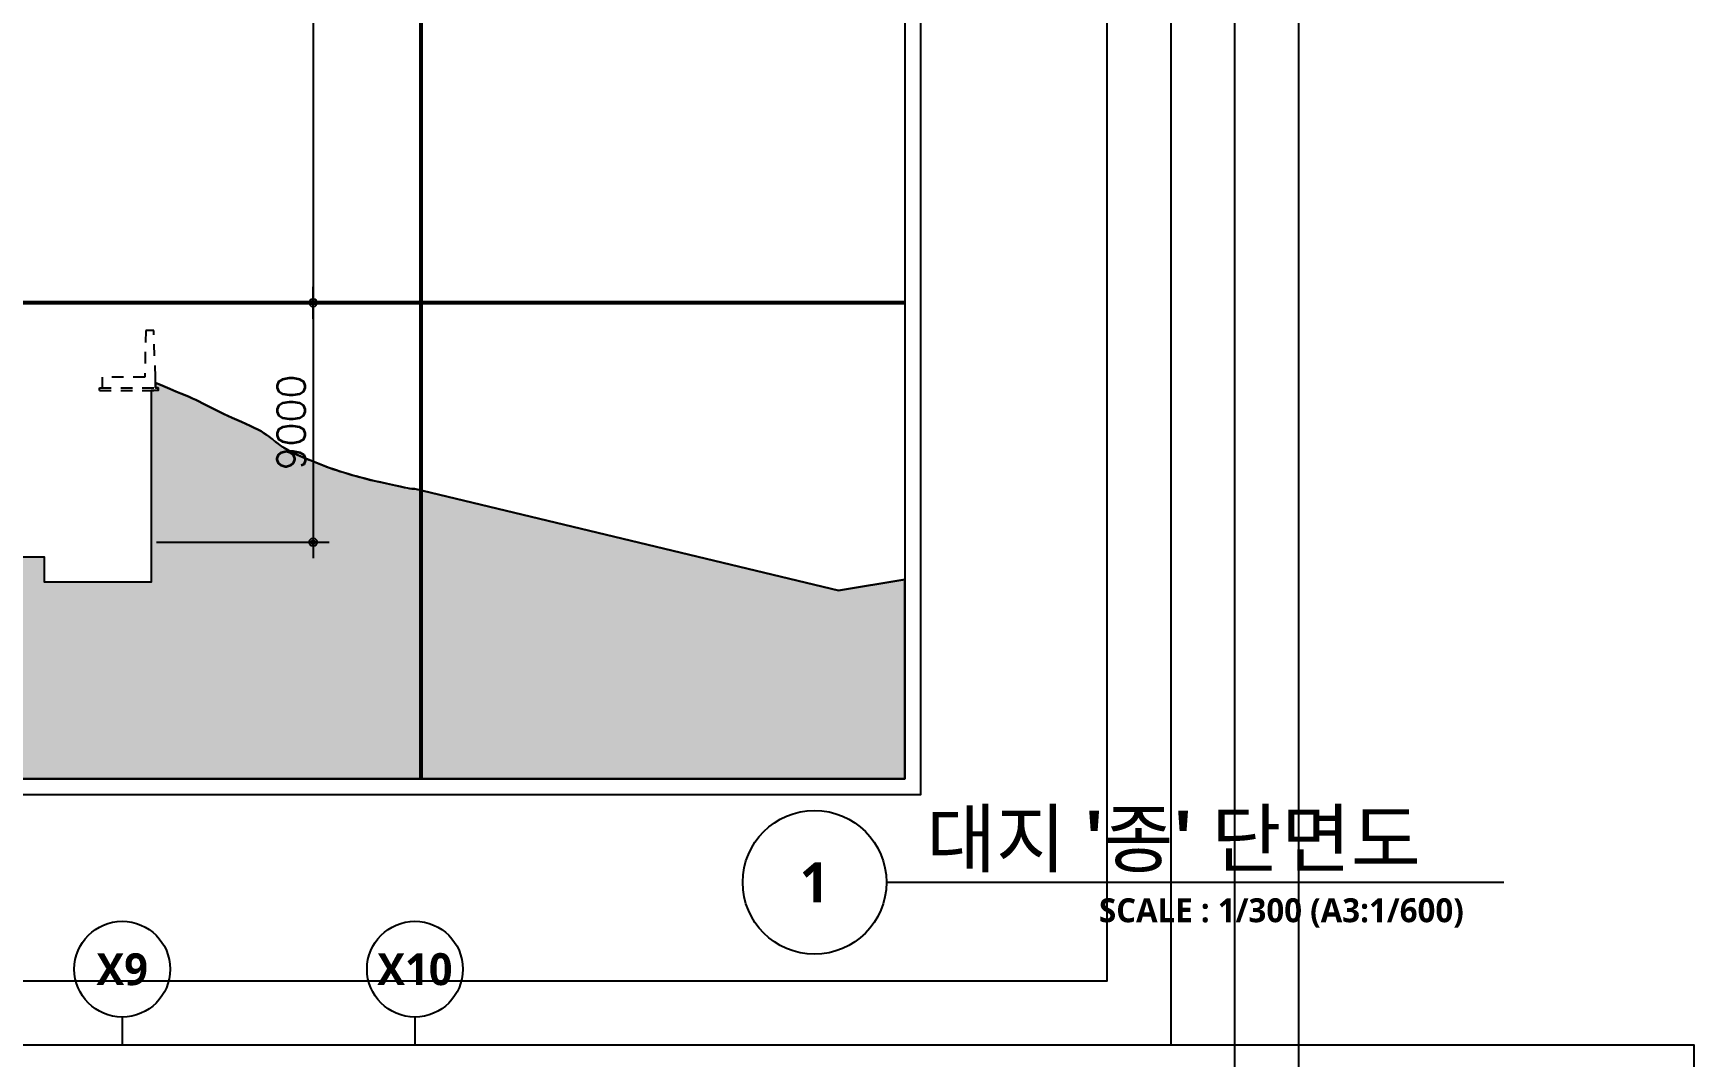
# Model space of a CAD drawing. Header units: millimetres. Extents: x 8456 to 190005487, y 619 to 455456909.
# Drawn here: x 160238 to 222644, y 84276 to 122747 of the extents above; entities that cross this region are included whole.
import ezdxf
from ezdxf.enums import TextEntityAlignment as Align

# ---------------------------------------------------------------- set-up
doc = ezdxf.new("R2010")
doc.units = ezdxf.units.MM
doc.header["$LTSCALE"] = 400
doc.header["$MEASUREMENT"] = 0
doc.header["$PDSIZE"] = -10
doc.linetypes.add('HID', pattern=[2, 1.1, -0.9])
doc.layers.get('0').update_dxf_attribs({"linetype": 'CONTINUOUS'})
doc.layers.get('Defpoints').update_dxf_attribs({"color": 153, "linetype": 'CONTINUOUS'})
for name, color, linetype in [('A-ANNO-TITL', 7, 'CONTINUOUS'), ('AA-XXXX-TXT1', 2, 'CONTINUOUS'), ('elev', 8, 'CONTINUOUS'), ('HID', 3, 'HID'), ('X-SEC-종$0$A-ST-AXIS-BUB', 7, 'CONTINUOUS')]:
    doc.layers.add(name, color=color, linetype=linetype)
doc.layers.add('Defpoint', color=161, linetype='CONTINUOUS', plot=False)
doc.styles.add('SH_대대리576', font='')
doc.styles.get("Standard").update_dxf_attribs({"font": 'SIMPLEX.shx'})
doc.styles.get('SH_대대리576').set_extended_font_data('NanumGothic', bold=True)
doc.dimstyles.new('SHP 600', dxfattribs={"dimscale": 300, "dimtxt": 3.5, "dimasz": 1, "dimexe": 2, "dimexo": 2, "dimgap": 1, "dimtad": 1, "dimdec": 0, "dimzin": 0, "dimdsep": 46, "dimtxsty": 'Standard', "dimblk": 'DIMDOT', "dimcen": 0.09, "dimclrt": 3, "dimadec": 0, "dimazin": 1, "dimtfac": 1, "dimtdec": 0, "dimtix": 1, "dimtmove": 2, "dimatfit": 0, "dimldrblk": 'DIMDOT', "dimfxl": 1, "dimtfillclr": 3, "dimtolj": 1, "dimtzin": 0, "dimarcsym": 0})

# ---------------------------------------------------------------- blocks, each defined once
blk = doc.blocks.new('X-SEC-종$0$A-ST-AXIS-BUB-1')
at = {"layer": 'X-SEC-종$0$A-ST-AXIS-BUB'}
blk.add_line((0, 350), (0, 0), dxfattribs=at)
blk.add_circle((0, 950), 600, dxfattribs=at)
blk = doc.blocks.new('DIMDOT')
at = {"color": 0}
blk.add_line((-2, 0), (2, 0), dxfattribs=at)
for radius in [0.5, 0.25]:
    blk.add_circle((0, 0), radius, dxfattribs=at)
blk = doc.blocks.new('*D108')
at = {"color": 0, "lineweight": -2}
for p, q in [((164733, 144217), (171359, 144217)), ((170759, 143917), (170759, 112917)), ((165160, 112617), (171359, 112617))]:
    blk.add_line(p, q, dxfattribs=at)
at = {"layer": 'Defpoints', "color": 0}
for p in [(164133, 144217), (164560, 112617), (170759, 112617)]:
    blk.add_point(p, dxfattribs=at)
at = {"color": 0, "linetype": 'ByBlock', "lineweight": -2, "xscale": 300, "yscale": 300, "zscale": 300}
for p, rotation in [((170759, 144217), 90), ((170759, 112617), 270)]:
    blk.add_blockref('DIMDOT', p, dxfattribs=dict(at, rotation=rotation))
at = {"color": 3, "insert": (169933, 128417), "char_height": 1050, "attachment_point": 5, "rotation": 90}
blk.add_mtext('\\A1;31600', dxfattribs=at)
blk = doc.blocks.new('*D109')
at = {"color": 0, "lineweight": -2}
for p, q in [((164746, 112617), (171359, 112617)), ((170759, 112317), (170759, 103917)), ((164868, 103617), (171359, 103617))]:
    blk.add_line(p, q, dxfattribs=at)
at = {"layer": 'Defpoints', "color": 0}
for p in [(164146, 112617), (164268, 103617), (170759, 103617)]:
    blk.add_point(p, dxfattribs=at)
at = {"color": 0, "linetype": 'ByBlock', "lineweight": -2, "xscale": 300, "yscale": 300, "zscale": 300}
for p, rotation in [((170759, 112617), 90), ((170759, 103617), 270)]:
    blk.add_blockref('DIMDOT', p, dxfattribs=dict(at, rotation=rotation))
at = {"color": 3, "insert": (169933, 108117), "char_height": 1050, "attachment_point": 5, "rotation": 90}
blk.add_mtext('\\A1;9000', dxfattribs=at)
blk = doc.blocks.new('*U116')
at = {"layer": 'A-ANNO-TITL'}
blk.add_line((0, 0), (3867, 0), dxfattribs=at)
blk.add_circle((-450, 0), 450, dxfattribs=at)
at = {"layer": 'AA-XXXX-TXT1', "style": 'SH_대대리576'}
blk.add_attdef('DWG.TITLE', (250, 100), '', height=350, dxfattribs=at)
at = {"layer": 'AA-XXXX-TXT1', "color": 7, "style": 'SH_대대리576'}
blk.add_attdef('NO1', text='', height=300, dxfattribs=at).set_placement((-450, 0), align=Align.MIDDLE)
at = {"layer": 'AA-XXXX-TXT1', "style": 'SH_대대리576'}
blk.add_attdef('SCALE', text='', height=150, dxfattribs=at).set_placement((3617, -100), align=Align.TOP_RIGHT)

msp = doc.modelspace()

# ---------------------------------------------------------------- hatches: boundary and pattern name
at = {"layer": 'elev', "transparency": 33554687}
h = msp.add_hatch(color=256, dxfattribs=at)
h.dxf.hatch_style = 1
h.paths.add_polyline_path([(79067.9, 113567.4), (79067.9, 120067.4), (79067.9, 121367.4), (79067.9, 121517.4), (39467.9, 121517.4), (39467.9, 94717.4), (192988.5, 94717.4), (192988.5, 102214.9), (190496.2, 101799), (174580.7, 105622.8), (174450, 105626.1), (174243.6, 105661.9), (174037.9, 105704.6), (173854.9, 105745.3), (173740.7, 105770.9), (173626.2, 105796.4), (173512.3, 105821.3), (173301.4, 105866.9), (173097, 105911.9), (172853.6, 105968.9), (172657.9, 106018.9), (172516.1, 106056.7), (172369.3, 106097.5), (172219.6, 106140.5), (172069, 106185.2), (171844.1, 106254), (171562.6, 106345.6), (171320.7, 106430.2), (171107.3, 106510.5), (170921.7, 106584.1), (170671.3, 106686.2), (170509, 106752), (170308.6, 106834.2), (170107.5, 106923.8), (169941.4, 107005.3), (169776.6, 107095.7), (169617.8, 107192.8), (169467.3, 107295.1), (169340.5, 107391.3), (169227.8, 107483.6), (169083.9, 107597.9), (169001.9, 107657.7), (168909.7, 107719.7), (168804.6, 107784), (168684.1, 107851.1), (168546.4, 107920.9), (168394.4, 107993.1), (168231.6, 108067.1), (168061.8, 108142.3), (167888.7, 108218), (167603.2, 108343.2), (167386, 108442.9), (167235.5, 108515.2), (167094.6, 108585.7), (166961.6, 108654.2), (166834.7, 108720.8), (166712.1, 108785.2), (166592.1, 108847.6), (166472.9, 108907.7), (166352.7, 108965.5), (166229, 109021.6), (166097, 109078.4), (165950.7, 109139.4), (165784.6, 109207.6), (165592.8, 109286.3), (165369.8, 109378.7), (165109.8, 109488), (164830.9, 109607.2), (164830.9, 109417.4), (164930.9, 109417.4), (164930.9, 109317.4), (164667.8, 109317.4), (164667.8, 105717.4), (164667.8, 105517.4), (164667.8, 104317.4), (164667.8, 103417.4), (164667.8, 103117.4), (164667.8, 102217.4), (164667.8, 102117.4), (160667.8, 102117.4), (160667.8, 103057.4), (123467.9, 103057.4), (123567.9, 103117.4), (123567.9, 103807.4), (94717.8, 103807.4), (94717.8, 101867.4), (79067.9, 101867.4), (79067.9, 103867.4), (79067.9, 112267.4)])

# ---------------------------------------------------------------- linework, layer by layer
for points in [[(55269, 121617.4), (39467.9, 121617.4), (39467.9, 94717.4), (174814.8, 94717.4)], [(164807.1, 109617.4), (165109.8, 109488), (165369.8, 109378.7), (165592.8, 109286.3), (165784.6, 109207.6), (165950.7, 109139.4), (166097, 109078.4), (166229, 109021.6), (166352.7, 108965.5), (166472.9, 108907.7), (166592.1, 108847.6), (166712.1, 108785.2), (166834.7, 108720.8), (166961.6, 108654.2), (167094.6, 108585.7), (167235.5, 108515.2), (167386, 108442.9), (167547.1, 108369), (167715.9, 108293.8), (167888.7, 108218), (168061.8, 108142.3), (168231.6, 108067.1), (168394.4, 107993.1), (168546.4, 107920.9), (168684.1, 107851.1), (168804.6, 107784), (168909.7, 107719.7), (169001.9, 107657.7), (169083.9, 107597.9), (169158.3, 107540), (169227.8, 107483.6), (169295, 107428.6), (169362.5, 107374.7), (169432.4, 107321.6), (169505.1, 107269.4), (169580.2, 107218.3), (169657.6, 107168.5), (169736.9, 107120), (169817.9, 107073), (169900.4, 107027.7), (169984.2, 106984.3), (170068.9, 106942.7), (170154.6, 106902.8), (170241, 106864.3), (170328.1, 106826.9), (170415.8, 106790.2), (170504, 106754.1), (170592.6, 106718.1), (170681.5, 106682.1), (170770.8, 106645.6), (170861.5, 106608.7), (170954.7, 106571), (171051.7, 106532.5), (171153.6, 106493.1), (171261.6, 106452.4), (171376.9, 106410.6), (171500.6, 106367.2), (171633.5, 106322.5), (171773.9, 106276.8), (171919.8, 106230.8), (172069, 106185.2), (172219.6, 106140.5), (172369.3, 106097.5), (172516.1, 106056.7), (172657.9, 106018.9), (172793.2, 105984.3), (172922.3, 105952.8), (173046.4, 105923.7), (173166.5, 105896.6), (173283.5, 105870.8), (173398.4, 105845.9), (173512.3, 105821.3), (173626.2, 105796.4), (173740.7, 105770.9), (173854.9, 105745.3), (173967.7, 105720.2), (174077.8, 105696.3), (174184, 105674.3), (174285.1, 105654.7), (174379.7, 105638.3), (174466.8, 105625.7), (174580.7, 105622.8), (190496.2, 101799)], [(190496.2, 101799), (192988.5, 102214.9)]]:
    msp.add_lwpolyline(points)
at = {"layer": 'Defpoint'}
for points in [[(24667.9, 165017.4), (207788.5, 165017.4), (207788.5, 79917.4), (24667.9, 79917.4)], [(27067.9, 162617.4), (205388.5, 162617.4), (205388.5, 82317.4), (27067.9, 82317.4)], [(29467.9, 160217.4), (202988.5, 160217.4), (202988.5, 84717.4), (29467.9, 84717.4)], [(31867.9, 157817.4), (200588.5, 157817.4), (200588.5, 87117.4), (31867.9, 87117.4)], [(38867.9, 150817.4), (193588.5, 150817.4), (193588.5, 94117.4), (38867.9, 94117.4)], [(39467.9, 150217.4), (192988.5, 150217.4), (192988.5, 94717.4), (39467.9, 94717.4)], [(19497.9, 84719.3), (222644.4, 84719.3), (222644.4, 619.3), (19497.9, 619.3)]]:
    msp.add_lwpolyline(points, close=True, dxfattribs=at)
at = {"layer": 'elev'}
msp.add_lwpolyline([(39467.9, 94717.4), (192988.5, 94717.4), (192988.5, 102214.9), (190496.2, 101799), (174580.7, 105622.8), (174450, 105626.1), (174243.6, 105661.9), (174037.9, 105704.6), (173854.9, 105745.3), (173740.7, 105770.9), (173626.2, 105796.4), (173512.3, 105821.3), (173301.4, 105866.9), (173097, 105911.9), (172853.6, 105968.9), (172657.9, 106018.9), (172516.1, 106056.7), (172369.3, 106097.5), (172219.6, 106140.5), (172069, 106185.2), (171844.1, 106254), (171562.6, 106345.6), (171320.7, 106430.2), (171107.3, 106510.5), (170921.7, 106584.1), (170671.3, 106686.2), (170509, 106752), (170308.6, 106834.2), (170107.5, 106923.8), (169941.4, 107005.3), (169776.6, 107095.7), (169617.8, 107192.8), (169467.3, 107295.1), (169340.5, 107391.3), (169227.8, 107483.6), (169083.9, 107597.9), (169001.9, 107657.7), (168909.7, 107719.7), (168804.6, 107784), (168684.1, 107851.1), (168546.4, 107920.9), (168394.4, 107993.1), (168231.6, 108067.1), (168061.8, 108142.3), (167888.7, 108218), (167603.2, 108343.2), (167386, 108442.9), (167235.5, 108515.2), (167094.6, 108585.7), (166961.6, 108654.2), (166834.7, 108720.8), (166712.1, 108785.2), (166592.1, 108847.6), (166472.9, 108907.7), (166352.7, 108965.5), (166229, 109021.6), (166097, 109078.4), (165950.7, 109139.4), (165784.6, 109207.6), (165592.8, 109286.3), (165369.8, 109378.7), (165109.8, 109488), (164830.9, 109607.2), (164830.9, 109417.4), (164930.9, 109417.4), (164930.9, 109317.4), (164667.8, 109317.4), (164667.8, 105717.4), (164667.8, 105517.4), (164667.8, 104317.4), (164667.8, 103417.4), (164667.8, 103117.4), (164667.8, 102217.4), (164667.8, 102117.4), (160667.8, 102117.4), (160667.8, 103057.4), (123467.9, 103057.4)], dxfattribs=at)
at = {"layer": 'HID', "const_width": 150}
for points in [[(174814.8, 162617.4), (174814.8, 94717.4)], [(192988.5, 112617.4), (39467.9, 112617.4)]]:
    msp.add_lwpolyline(points, dxfattribs=at)
at = {"layer": 'HID', "color": 8}
for points in [[(162730.9, 109317.4), (164930.9, 109317.4), (164930.9, 109417.4), (164830.9, 109417.4), (164830.9, 109817.4), (164767.9, 111567.4), (164467.9, 111567.4), (164430.9, 109817.4), (162830.9, 109817.4), (162830.9, 109417.4)], [(162730.9, 109317.4), (162730.9, 109417.4)], [(162730.9, 109417.4), (164830.9, 109417.4)]]:
    msp.add_lwpolyline(points, dxfattribs=at)

# ---------------------------------------------------------------- block references
ref = msp.add_blockref('*U116', (192301.7, 90832.9), dxfattribs=dict(xscale=6, yscale=6, zscale=6))
ref.add_attrib('SCALE', 'SCALE : 1/300 (A3:1/600)', dxfattribs={"layer": 'A-ANNO-TITL', "height": 900, "style": 'SH_대대리576'}).set_placement((214001.9, 90232.9), align=Align.TOP_RIGHT)
ref.add_attrib('DWG.TITLE', "대지 '종' 단면도", (193801.7, 91432.9), dxfattribs={"layer": 'A-ANNO-TITL', "height": 2087.45, "style": 'SH_대대리576'})
ref.add_attrib('NO1', '1', dxfattribs={"layer": 'A-ANNO-TITL', "color": 7, "height": 1500, "style": 'SH_대대리576'}).set_placement((189601.7, 90832.9), align=Align.MIDDLE)
at = {"layer": 'X-SEC-종$0$A-ST-AXIS-BUB', "xscale": 3, "yscale": 3, "zscale": 3}
for p in [(163583.1, 84719.3), (174583.1, 84719.3)]:
    msp.add_blockref('X-SEC-종$0$A-ST-AXIS-BUB-1', p, dxfattribs=at)

# ---------------------------------------------------------------- texts
at = {"layer": 'X-SEC-종$0$A-ST-AXIS-BUB', "style": 'SH_대대리576'}
for s, p in [('X9', (163583.1, 87569.3)), ('X10', (174583.1, 87569.3))]:
    msp.add_text(s, height=1200, dxfattribs=at).set_placement(p, align=Align.MIDDLE_CENTER)

# ---------------------------------------------------------------- dimensions: what is measured, and where the dimension line sits
for base, p1, p2, picture, middle in [((170758.9, 112617.4), (164132.8, 144217.4), (164559.7, 112617.4), '*D108', (169933.2, 128417.4)), ((170758.9, 103617.4), (164146.3, 112617.4), (164267.9, 103617.4), '*D109', (169933.2, 108117.4))]:
    dim = msp.add_linear_dim(base=base, p1=p1, p2=p2, angle=90, dimstyle='SHP 600')
    dim.commit()
    dim.dimension.update_dxf_attribs({"geometry": picture, "text_midpoint": middle})

doc.saveas('drawing.dxf')
